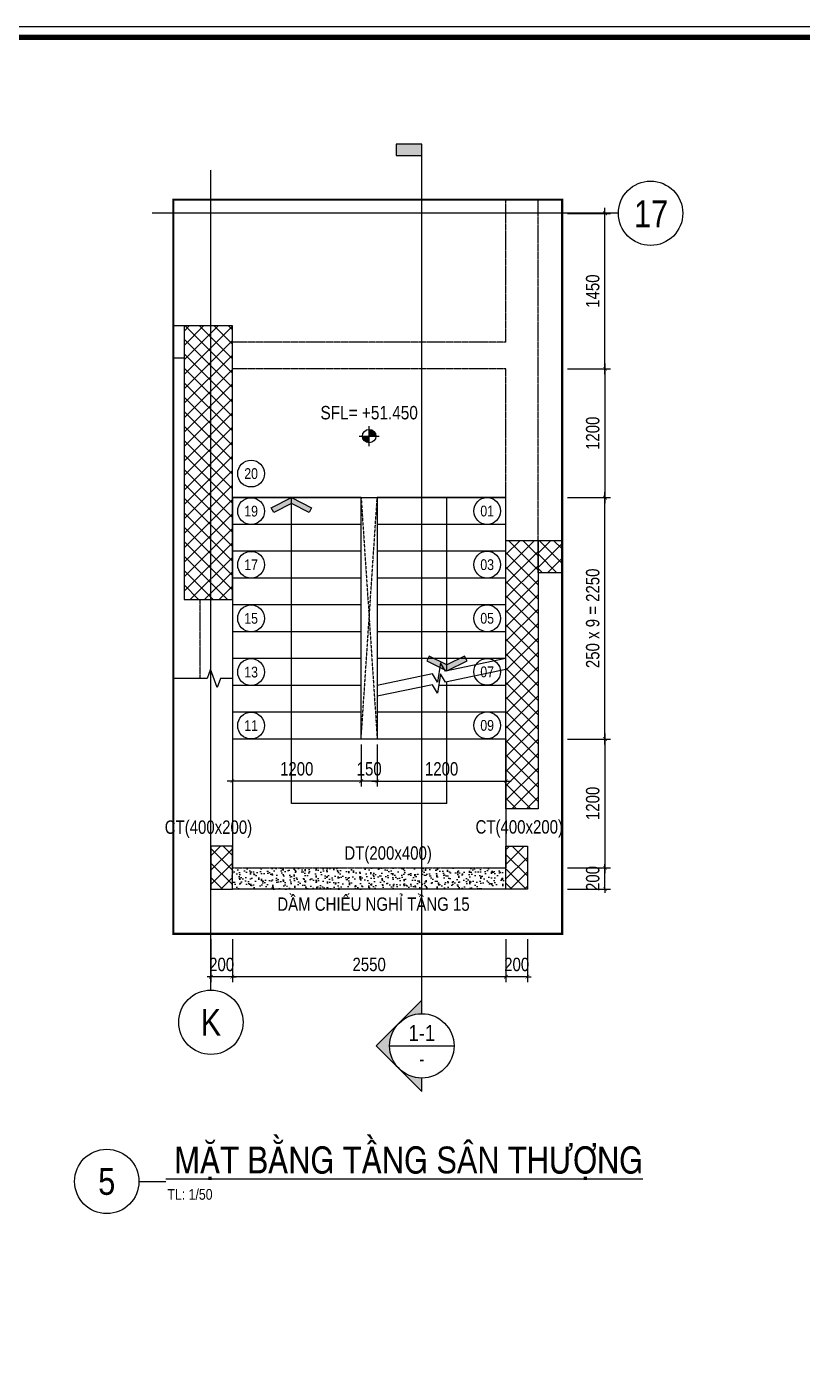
# Model space of a CAD drawing. Header units: millimetres. Extents: x 379264 to 1158416, y -283062 to 356890.
# Drawn here: x 930907 to 938138, y -14598 to -2202 of the extents above; entities that cross this region are included whole.
import ezdxf
from ezdxf.enums import TextEntityAlignment as Align

# ---------------------------------------------------------------- set-up
doc = ezdxf.new("R2010")
doc.units = ezdxf.units.MM
for name, pattern in [('BLOCK C - CHI TIET THANG 7 - 15T$0$$0$HIDDEN', [0.375, 0.25, -0.125]), ('BLOCK C - CHI TIET THANG 7 - 15T$0$HIDDEN', [0.375, 0.25, -0.125]), ('CENTER', [2, 1.25, -0.25, 0.25, -0.25]), ('HIDDEN', [9.525, 6.35, -3.175]), ('mb_loi thang 2-19 twa$0$Core 1A$0$Hidden10.5', [1.5, 1, -0.5])]:
    doc.linetypes.add(name, pattern=pattern)
for name, color, linetype in [('01PM. TEXT A', 3, 'Continuous'), ('02PM. TEXT B', 4, 'Continuous'), ('03PM. TEXT C', 1, 'Continuous'), ('04PM. THIN', 7, 'Continuous'), ('05PM. FRAME', 4, 'Continuous'), ('06PM. HIDDEN', 4, 'HIDDEN'), ('07PM. WACO', 6, 'Continuous'), ('11PM. DIM', 2, 'Continuous'), ('12PM. GRID', 8, 'CENTER'), ('13PM. HATCH', 8, 'Continuous'), ('BLOCK C - CHI TIET THANG 7 - 15T$0$Ghi chu ban ve', 3, 'Continuous'), ('BLOCK C - CHI TIET THANG 7 - 15T$0$Ky hieu Truc', 1, 'Continuous'), ('BLOCK C - CHI TIET THANG 7 - 15T$0$Number Step', 94, 'Continuous'), ('MB_Cot tang 1$0$Concrete Line', 6, 'Continuous'), ('mb_loi thang 2-19 twa$0$Opening Hidden', 154, 'mb_loi thang 2-19 twa$0$Core 1A$0$Hidden10.5')]:
    doc.layers.add(name, color=color, linetype=linetype)
doc.styles.add('[PMDC2013]STYLE', font='arial.ttf', dxfattribs={"width": 0.8})
doc.styles.add('BLOCK C - CHI TIET THANG 7 - 15T$0$$0$Title Block Bold', font='VHELVEB_0.TTF')
doc.styles.add('BLOCK C - CHI TIET THANG 7 - 15T$0$VNI-HelveC', font='VHELVCN_0.TTF')
doc.styles.add('BLOCK C - CHI TIET THANG 7 - 15T$0$VNI-HelveCB', font='VHELVCB_0.TTF')
doc.dimstyles.new('BLOCK A - CHI TIET THANG 1$0$Dim 50 (A1-A2)', dxfattribs={"dimscale": 50, "dimtxt": 2.5, "dimasz": 0.7, "dimexe": 1, "dimexo": 1, "dimgap": 1, "dimtad": 1, "dimdec": 0, "dimzin": 12, "dimdsep": 46, "dimtxsty": '[PMDC2013]STYLE', "dimblk": 'ARCHTICK', "dimcen": 0, "dimdle": 1, "dimclrd": 2, "dimclre": 2, "dimclrt": 4, "dimadec": 0, "dimazin": 0, "dimtfac": 1, "dimtdec": 0, "dimtix": 1, "dimtmove": 2, "dimatfit": 3, "dimldrblk": 'ARCHTICK', "dimfxl": 1, "dimtolj": 1, "dimtzin": 0, "dimarcsym": 0})

# ---------------------------------------------------------------- blocks, each defined once
blk = doc.blocks.new('*U939')
blk.add_hatch(color=256).paths.add_polyline_path([(-480, 16811), (-480, 16597), (0, 16597), (0, 16811)])
h = blk.add_hatch(color=256)
edge = h.paths.add_edge_path()
edge.add_line((0, 600), (0, 849))
edge.add_line((0, 849), (-849, 0))
edge.add_line((-849, 0), (0, -849))
edge.add_line((0, -849), (0, -600))
edge.add_arc((0, 0), 600, 90, 270, ccw=False)
at = {"linetype": 'BLOCK C - CHI TIET THANG 7 - 15T$0$$0$HIDDEN', "ltscale": 10}
blk.add_line((0, 600), (0, 16811), dxfattribs=at)
blk.add_line((-600, 0), (600, 0))
blk.add_lwpolyline([(-480, 16811), (-480, 16597), (0, 16597), (0, 16811)], close=True)
blk.add_lwpolyline([(0, 600), (0, 849), (-849, 0), (0, -849), (0, -600, -1)], format="xyb", close=True)
blk.add_circle((0, 0), 600)
at = {"style": 'BLOCK C - CHI TIET THANG 7 - 15T$0$$0$Title Block Bold', "flags": 8}
blk.add_attdef('VIEWNUMBER', text='', height=300, dxfattribs=at).set_placement((0, 0), align=Align.BOTTOM_CENTER)
blk.add_attdef('DRAWINGREFERENCE', text='', height=250, dxfattribs=at).set_placement((0, -120), align=Align.TOP_CENTER)
blk = doc.blocks.new('*U962')
at = {"layer": '13PM. HATCH'}
h = blk.add_hatch(dxfattribs=at)
h.set_pattern_fill('ANSI37', color=256, scale=30, style=0)
h.set_pattern_definition([(45, (50, -2250), (-67.352, 67.352), []), (135, (50, -2250), (-67.352, -67.352), [])])
h.paths.add_polyline_path([(-200, 150), (-200, -2400), (250, -2400), (250, 150)])
at = {"layer": '07PM. WACO'}
blk.add_lwpolyline([(-200, 150), (-200, -2400), (250, -2400), (250, 150)], close=True, dxfattribs=at)
blk = doc.blocks.new('*U963')
at = {"layer": '13PM. HATCH'}
h = blk.add_hatch(dxfattribs=at)
h.set_pattern_fill('ANSI37', color=256, scale=30, style=0)
h.set_pattern_definition([(45, (-2400, 3e-14), (-67.352, 67.352), []), (135, (-2400, 3e-14), (-67.352, -67.352), [])])
h.paths.add_polyline_path([(-2450, 150), (-2450, -150), (50, -150), (50, 150)])
at = {"layer": '07PM. WACO'}
blk.add_lwpolyline([(-2450, 150), (-2450, -150), (50, -150), (50, 150)], close=True, dxfattribs=at)
blk = doc.blocks.new('BLOCK C - CHI TIET THANG 7 - 15T$0$HTT-Grid')
at = {"layer": '05PM. FRAME', "linetype": 'ByBlock', "lineweight": -2}
blk.add_line((0, -2.5), (0, 0), dxfattribs=at)
blk.add_circle((0, -8.5), 6, dxfattribs=at)
at = {"layer": '03PM. TEXT C', "linetype": 'ByBlock', "lineweight": -2, "style": 'BLOCK C - CHI TIET THANG 7 - 15T$0$VNI-HelveC'}
blk.add_attdef('GRID', text='', height=5, dxfattribs=at).set_placement((0, -8.5), align=Align.MIDDLE)
blk = doc.blocks.new('_ArchTick')
at = {"color": 0, "linetype": 'ByBlock', "const_width": 0.15}
blk.add_lwpolyline([(-0.5, -0.5), (0.5, 0.5)], dxfattribs=at)
blk = doc.blocks.new('*D936')
at = {"layer": '11PM. DIM', "color": 2, "lineweight": -2, "transparency": 16777216}
for p, q in [((200, -6766), (200, -7166)), ((2750, -6766), (2750, -7166)), ((2800, -7116), (150, -7116))]:
    blk.add_line(p, q, dxfattribs=at)
at = {"layer": 'Defpoints', "color": 0, "transparency": 16777216}
for p in [(200, -6716), (2750, -6716), (200, -7116)]:
    blk.add_point(p, dxfattribs=at)
at = {"layer": '11PM. DIM', "color": 2, "lineweight": -2, "transparency": 16777216, "xscale": 35, "yscale": 35, "zscale": 35, "rotation": 180}
blk.add_blockref('_ArchTick', (200, -7116), dxfattribs=at)
at = {"layer": '11PM. DIM', "color": 2, "lineweight": -2, "transparency": 16777216, "xscale": 35, "yscale": 35, "zscale": 35}
blk.add_blockref('_ArchTick', (2750, -7116), dxfattribs=at)
at = {"layer": '11PM. DIM', "color": 4, "transparency": 16777216, "insert": (1475, -7002), "char_height": 125, "attachment_point": 5, "style": '[PMDC2013]STYLE'}
blk.add_mtext('\\A1;2550', dxfattribs=at)
blk = doc.blocks.new('*D937')
at = {"layer": '11PM. DIM', "color": 2, "lineweight": -2, "transparency": 16777216}
for p, q in [((0, -6766), (0, -7166)), ((200, -6766), (200, -7166)), ((0, -7116), (-35, -7116)), ((200, -7116), (0, -7116)), ((200, -7116), (235, -7116))]:
    blk.add_line(p, q, dxfattribs=at)
at = {"layer": 'Defpoints', "color": 0, "transparency": 16777216}
for p in [(0, -6716), (200, -6716), (0, -7116)]:
    blk.add_point(p, dxfattribs=at)
at = {"layer": '11PM. DIM', "color": 2, "lineweight": -2, "transparency": 16777216, "xscale": 35, "yscale": 35, "zscale": 35}
blk.add_blockref('_ArchTick', (0, -7116), dxfattribs=at)
at = {"layer": '11PM. DIM', "color": 2, "lineweight": -2, "transparency": 16777216, "xscale": 35, "yscale": 35, "zscale": 35, "rotation": 180}
blk.add_blockref('_ArchTick', (200, -7116), dxfattribs=at)
at = {"layer": '11PM. DIM', "color": 4, "transparency": 16777216, "insert": (100, -7002), "char_height": 125, "attachment_point": 5, "style": '[PMDC2013]STYLE'}
blk.add_mtext('\\A1;200', dxfattribs=at)
blk = doc.blocks.new('*D938')
at = {"layer": '11PM. DIM', "color": 2, "lineweight": -2, "transparency": 16777216}
for p, q in [((2750, -6766), (2750, -7166)), ((2950, -6766), (2950, -7166)), ((2750, -7116), (2715, -7116)), ((2950, -7116), (2750, -7116)), ((2950, -7116), (2985, -7116))]:
    blk.add_line(p, q, dxfattribs=at)
at = {"layer": 'Defpoints', "color": 0, "transparency": 16777216}
for p in [(2750, -6716), (2950, -6716), (2750, -7116)]:
    blk.add_point(p, dxfattribs=at)
at = {"layer": '11PM. DIM', "color": 2, "lineweight": -2, "transparency": 16777216, "xscale": 35, "yscale": 35, "zscale": 35}
blk.add_blockref('_ArchTick', (2750, -7116), dxfattribs=at)
at = {"layer": '11PM. DIM', "color": 2, "lineweight": -2, "transparency": 16777216, "xscale": 35, "yscale": 35, "zscale": 35, "rotation": 180}
blk.add_blockref('_ArchTick', (2950, -7116), dxfattribs=at)
at = {"layer": '11PM. DIM', "color": 4, "transparency": 16777216, "insert": (2850, -7002), "char_height": 125, "attachment_point": 5, "style": '[PMDC2013]STYLE'}
blk.add_mtext('\\A1;200', dxfattribs=at)
blk = doc.blocks.new('MB Ham 1$0$Arrow 60')
at = {"linetype": 'ByBlock', "lineweight": -2}
h = blk.add_hatch(color=0, dxfattribs=at)
h.paths.add_polyline_path([(1.88, 0.94), (1.65, 1.38), (0, 0.56), (-1.65, 1.38), (-1.88, 0.94), (0, 0)], flags=17)
h.paths.add_polyline_path([(1.65, 1.38), (1.88, 0.94), (0, 0), (-1.88, 0.94), (-1.65, 1.38), (0, 0.56)])
blk.add_hatch(color=0, dxfattribs=at).paths.add_polyline_path([(1.65, 1.38), (1.88, 0.94), (0, 0), (-1.88, 0.94), (-1.65, 1.38), (0, 0.56)])
at = {"color": 0, "linetype": 'ByBlock', "lineweight": -2}
blk.add_lwpolyline([(1.65, 1.38), (1.88, 0.94), (0, 0), (-1.88, 0.94), (-1.65, 1.38), (0, 0.56)], close=True, dxfattribs=at)
blk = doc.blocks.new('*D995')
at = {"layer": '11PM. DIM', "color": 2, "lineweight": -2, "transparency": 16777216}
for p, q in [((932825, -8893), (932825, -9286)), ((934025, -8893), (934025, -9286)), ((934075, -9236), (932775, -9236))]:
    blk.add_line(p, q, dxfattribs=at)
at = {"layer": 'Defpoints', "color": 0, "transparency": 16777216}
for p in [(932825, -8843), (934025, -8843), (932825, -9236)]:
    blk.add_point(p, dxfattribs=at)
at = {"layer": '11PM. DIM', "color": 2, "lineweight": -2, "transparency": 16777216, "xscale": 35, "yscale": 35, "zscale": 35, "rotation": 180}
blk.add_blockref('_ArchTick', (932825, -9236), dxfattribs=at)
at = {"layer": '11PM. DIM', "color": 2, "lineweight": -2, "transparency": 16777216, "xscale": 35, "yscale": 35, "zscale": 35}
blk.add_blockref('_ArchTick', (934025, -9236), dxfattribs=at)
at = {"layer": '11PM. DIM', "color": 4, "transparency": 16777216, "insert": (933425, -9122), "char_height": 125, "attachment_point": 5, "style": '[PMDC2013]STYLE'}
blk.add_mtext('\\A1;1200', dxfattribs=at)
blk = doc.blocks.new('*D996')
at = {"layer": '11PM. DIM', "color": 2, "lineweight": -2, "transparency": 16777216}
for p, q in [((934175, -8893), (934175, -9286)), ((935375, -8893), (935375, -9286)), ((934125, -9236), (935425, -9236))]:
    blk.add_line(p, q, dxfattribs=at)
at = {"layer": 'Defpoints', "color": 0, "transparency": 16777216}
for p in [(934175, -8843), (935375, -8843), (935375, -9236)]:
    blk.add_point(p, dxfattribs=at)
at = {"layer": '11PM. DIM', "color": 2, "lineweight": -2, "transparency": 16777216, "xscale": 35, "yscale": 35, "zscale": 35, "rotation": 180}
blk.add_blockref('_ArchTick', (934175, -9236), dxfattribs=at)
at = {"layer": '11PM. DIM', "color": 2, "lineweight": -2, "transparency": 16777216, "xscale": 35, "yscale": 35, "zscale": 35}
blk.add_blockref('_ArchTick', (935375, -9236), dxfattribs=at)
at = {"layer": '11PM. DIM', "color": 4, "transparency": 16777216, "insert": (934775, -9122), "char_height": 125, "attachment_point": 5, "style": '[PMDC2013]STYLE'}
blk.add_mtext('\\A1;1200', dxfattribs=at)
blk = doc.blocks.new('*D997')
at = {"layer": '11PM. DIM', "color": 2, "lineweight": -2, "transparency": 16777216}
for p, q in [((934025, -8893), (934025, -9286)), ((934175, -8893), (934175, -9286)), ((934025, -9236), (933990, -9236)), ((934175, -9236), (934025, -9236)), ((934175, -9236), (934210, -9236))]:
    blk.add_line(p, q, dxfattribs=at)
at = {"layer": 'Defpoints', "color": 0, "transparency": 16777216}
for p in [(934025, -8843), (934175, -8843), (934025, -9236)]:
    blk.add_point(p, dxfattribs=at)
at = {"layer": '11PM. DIM', "color": 2, "lineweight": -2, "transparency": 16777216, "xscale": 35, "yscale": 35, "zscale": 35}
blk.add_blockref('_ArchTick', (934025, -9236), dxfattribs=at)
at = {"layer": '11PM. DIM', "color": 2, "lineweight": -2, "transparency": 16777216, "xscale": 35, "yscale": 35, "zscale": 35, "rotation": 180}
blk.add_blockref('_ArchTick', (934175, -9236), dxfattribs=at)
at = {"layer": '11PM. DIM', "color": 4, "transparency": 16777216, "insert": (934100, -9122), "char_height": 125, "attachment_point": 5, "style": '[PMDC2013]STYLE'}
blk.add_mtext('\\A1;150', dxfattribs=at)
blk = doc.blocks.new('BLOCK C - CHI TIET THANG 7 - 15T$0$Number Step')
at = {"color": 0, "linetype": 'ByBlock'}
blk.add_circle((0, 0), 2.5, dxfattribs=at)
at = {"color": 0, "linetype": 'ByBlock', "lineweight": -2, "style": 'BLOCK C - CHI TIET THANG 7 - 15T$0$VNI-HelveCB'}
blk.add_attdef('TEXT', text='', height=2, dxfattribs=at).set_placement((0, 0), align=Align.MIDDLE)
blk = doc.blocks.new('BLOCK C - CHI TIET THANG 7 - 15T$0$HTT-Title')
at = {"lineweight": -2}
blk.add_line((6, 0), (11, 0), dxfattribs=at)
at = {"linetype": 'ByBlock', "lineweight": -2}
blk.add_circle((0, 0), 6, dxfattribs=at)
at = {"linetype": 'ByBlock', "lineweight": -2, "style": 'BLOCK C - CHI TIET THANG 7 - 15T$0$VNI-HelveCB'}
blk.add_attdef('DWG.NAME', text='', height=5, dxfattribs=at).set_placement((11, 0), align=Align.BOTTOM_LEFT)
blk.add_attdef('NUMBER', text='', height=5, dxfattribs=at).set_placement((0, 0), align=Align.MIDDLE_CENTER)
at = {"linetype": 'ByBlock', "lineweight": -2, "style": 'BLOCK C - CHI TIET THANG 7 - 15T$0$VNI-HelveC'}
blk.add_attdef('SCALE', text='', height=2, dxfattribs=at).set_placement((11.32, -1.41), align=Align.TOP_LEFT)
blk = doc.blocks.new('BLOCK C - CHI TIET THANG 7 - 15T$0$13123123213')
at = {"linetype": 'ByBlock'}
h = blk.add_hatch(color=0, dxfattribs=at)
h.paths.add_polyline_path([(0, 1), (0, 0), (1, 0, 0.414214)])
h.paths.add_polyline_path([(0, 0), (-1, 0, 0.414214), (0, -1)])
at = {"color": 0, "linetype": 'ByBlock'}
for p, q in [((-1.5, 0), (1.5, 0)), ((0, -1.5), (0, 1.5))]:
    blk.add_line(p, q, dxfattribs=at)
blk.add_circle((0, 0), 1, dxfattribs=at)
at = {"color": 0, "linetype": 'ByBlock', "lineweight": -2, "style": 'BLOCK C - CHI TIET THANG 7 - 15T$0$VNI-HelveC'}
for tag, p in [('TEXT1', (0, 10.5)), ('TEXT2', (0, 7)), ('TEXT3', (0, 3.5))]:
    blk.add_attdef(tag, text='', height=2, dxfattribs=at).set_placement(p, align=Align.MIDDLE_CENTER)
blk = doc.blocks.new('*D1010')
at = {"layer": '11PM. DIM', "color": 2, "lineweight": -2, "transparency": 16777216}
for p, q in [((936298, -10043), (936298, -10008)), ((935948, -10043), (936348, -10043)), ((936298, -10243), (936298, -10043)), ((935948, -10243), (936348, -10243)), ((936298, -10243), (936298, -10278))]:
    blk.add_line(p, q, dxfattribs=at)
at = {"layer": 'Defpoints', "color": 0, "transparency": 16777216}
for p in [(935898, -10043), (936298, -10043), (935898, -10243)]:
    blk.add_point(p, dxfattribs=at)
at = {"layer": '11PM. DIM', "color": 2, "lineweight": -2, "transparency": 16777216, "xscale": 35, "yscale": 35, "zscale": 35}
for p, rotation in [((936298, -10043), 270), ((936298, -10243), 90)]:
    blk.add_blockref('_ArchTick', p, dxfattribs=dict(at, rotation=rotation))
at = {"layer": '11PM. DIM', "color": 4, "transparency": 16777216, "insert": (936184, -10143), "char_height": 125, "attachment_point": 5, "rotation": 90, "style": '[PMDC2013]STYLE'}
blk.add_mtext('\\A1;200', dxfattribs=at)
blk = doc.blocks.new('*D1011')
at = {"layer": '11PM. DIM', "color": 2, "lineweight": -2, "transparency": 16777216}
for p, q in [((936298, -8893), (936298, -6543)), ((935948, -6593), (936348, -6593)), ((935948, -8843), (936348, -8843))]:
    blk.add_line(p, q, dxfattribs=at)
at = {"layer": 'Defpoints', "color": 0, "transparency": 16777216}
for p in [(935898, -6593), (936298, -6593), (935898, -8843)]:
    blk.add_point(p, dxfattribs=at)
at = {"layer": '11PM. DIM', "color": 2, "lineweight": -2, "transparency": 16777216, "xscale": 35, "yscale": 35, "zscale": 35}
for p, rotation in [((936298, -6593), 90), ((936298, -8843), 270)]:
    blk.add_blockref('_ArchTick', p, dxfattribs=dict(at, rotation=rotation))
at = {"layer": '11PM. DIM', "color": 4, "transparency": 16777216, "insert": (936184, -7718), "char_height": 125, "attachment_point": 5, "rotation": 90, "style": '[PMDC2013]STYLE'}
blk.add_mtext('\\A1;250 x 9 = 2250', dxfattribs=at)
blk = doc.blocks.new('*D1012')
at = {"layer": '11PM. DIM', "color": 2, "lineweight": -2, "transparency": 16777216}
for p, q in [((936298, -8793), (936298, -10093)), ((935948, -8843), (936348, -8843)), ((935948, -10043), (936348, -10043))]:
    blk.add_line(p, q, dxfattribs=at)
at = {"layer": 'Defpoints', "color": 0, "transparency": 16777216}
for p in [(935898, -8843), (935898, -10043), (936298, -10043)]:
    blk.add_point(p, dxfattribs=at)
at = {"layer": '11PM. DIM', "color": 2, "lineweight": -2, "transparency": 16777216, "xscale": 35, "yscale": 35, "zscale": 35}
for p, rotation in [((936298, -8843), 90), ((936298, -10043), 270)]:
    blk.add_blockref('_ArchTick', p, dxfattribs=dict(at, rotation=rotation))
at = {"layer": '11PM. DIM', "color": 4, "transparency": 16777216, "insert": (936184, -9443), "char_height": 125, "attachment_point": 5, "rotation": 90, "style": '[PMDC2013]STYLE'}
blk.add_mtext('\\A1;1200', dxfattribs=at)
blk = doc.blocks.new('*D1013')
at = {"layer": '11PM. DIM', "color": 2, "lineweight": -2, "transparency": 16777216}
for p, q in [((935948, -5393), (936348, -5393)), ((936298, -5343), (936298, -6643)), ((935948, -6593), (936348, -6593))]:
    blk.add_line(p, q, dxfattribs=at)
at = {"layer": 'Defpoints', "color": 0, "transparency": 16777216}
for p in [(935898, -5393), (935898, -6593), (936298, -6593)]:
    blk.add_point(p, dxfattribs=at)
at = {"layer": '11PM. DIM', "color": 2, "lineweight": -2, "transparency": 16777216, "xscale": 35, "yscale": 35, "zscale": 35}
for p, rotation in [((936298, -5393), 90), ((936298, -6593), 270)]:
    blk.add_blockref('_ArchTick', p, dxfattribs=dict(at, rotation=rotation))
at = {"layer": '11PM. DIM', "color": 4, "transparency": 16777216, "insert": (936184, -5993), "char_height": 125, "attachment_point": 5, "rotation": 90, "style": '[PMDC2013]STYLE'}
blk.add_mtext('\\A1;1200', dxfattribs=at)
blk = doc.blocks.new('*D1014')
at = {"layer": '11PM. DIM', "color": 2, "lineweight": -2, "transparency": 16777216}
for p, q in [((935948, -3943), (936348, -3943)), ((936298, -5443), (936298, -3893)), ((935948, -5393), (936348, -5393))]:
    blk.add_line(p, q, dxfattribs=at)
at = {"layer": 'Defpoints', "color": 0, "transparency": 16777216}
for p in [(935898, -3943), (936298, -3943), (935898, -5393)]:
    blk.add_point(p, dxfattribs=at)
at = {"layer": '11PM. DIM', "color": 2, "lineweight": -2, "transparency": 16777216, "xscale": 35, "yscale": 35, "zscale": 35}
for p, rotation in [((936298, -3943), 90), ((936298, -5393), 270)]:
    blk.add_blockref('_ArchTick', p, dxfattribs=dict(at, rotation=rotation))
at = {"layer": '11PM. DIM', "color": 4, "transparency": 16777216, "insert": (936184, -4668), "char_height": 125, "attachment_point": 5, "rotation": 90, "style": '[PMDC2013]STYLE'}
blk.add_mtext('\\A1;1450', dxfattribs=at)
blk = doc.blocks.new('CHG_XX_Khung ten')
blk.add_lwpolyline([(15, 579), (826, 579), (826, 15), (15, 15)], close=True)
at = {"color": 4, "linetype": 'Continuous', "const_width": 1}
blk.add_lwpolyline([(17, 577), (824, 577), (824, 17), (17, 17)], close=True, dxfattribs=at)
blk = doc.blocks.new('A$C3FE462B1')
at = {"layer": '13PM. HATCH'}
h = blk.add_hatch(dxfattribs=at)
h.set_pattern_fill('ANSI37', color=256, scale=30, style=0)
h.set_pattern_definition([(45, (-799449.21, 73304.61), (-67.351921, 67.351921), []), (135, (-799449.21, 73304.61), (-67.351921, -67.351921), [])])
h.paths.add_polyline_path([(3050, -3350), (3273.2, -3350), (3273.2, -3050), (3050, -3050)])
h = blk.add_hatch(dxfattribs=at)
h.set_pattern_fill('ANSI37', color=256, scale=30, angle=90, style=0)
h.set_pattern_definition([(135, (16200.39, -28150.02), (-67.35192, -67.35192), []), (225, (16200.39, -28150.02), (67.35192, -67.35192), [])])
h.paths.add_polyline_path([(0, -6300), (200, -6300), (200, -5900), (0, -5900)])
h = blk.add_hatch(dxfattribs=at)
h.set_pattern_fill('ANSI37', color=256, scale=30, angle=90, style=0)
h.set_pattern_definition([(135, (16202.54, -28150.02), (-67.35192, -67.35192), []), (225, (16202.54, -28150.02), (67.35192, -67.35192), [])])
h.paths.add_polyline_path([(2950.2, -6300), (2750.2, -6300), (2750.2, -5900), (2950.2, -5900)])
h = blk.add_hatch(dxfattribs=at)
h.set_pattern_fill('AR-SAND', color=256, scale=1.5, angle=-45, style=0)
h.set_pattern_definition([(352.5, (7357.404, 148275.5), (50.213023, 53.607202), [0, -57.912, 0, -64.77, 0, -61.9125]), (322.5, (7357.4, 148275.5), (123.70993, 28.35164), [0, -31.242, 0, -52.197, 0, -20.0025]), (282.5, (7324.267, 148308.64), (84.049847, -83.744974), [0, -19.05, 0, -68.58, 0, -89.535]), (272.5, (7324.27, 148308.64), (104.63262, -57.342166), [0, -9.525, 0, -44.958, 0, -51.435])])
h.paths.add_polyline_path([(198.2, -6100), (2748.2, -6100), (2748.2, -6300), (198.2, -6300)])
at = {"linetype": 'BLOCK C - CHI TIET THANG 7 - 15T$0$HIDDEN', "ltscale": 10, "const_width": 20}
blk.add_lwpolyline([(-350, 126.3), (3273.2, 126.3), (3273.2, -6715.7), (-350, -6715.7)], close=True, dxfattribs=at)
at = {"layer": '05PM. FRAME', "ltscale": 0.25}
blk.add_line((2750.2, -6300), (200, -6300), dxfattribs=at)
at = {"layer": '06PM. HIDDEN', "linetype": 'HIDDEN', "ltscale": 0.25}
blk.add_line((200, -6100), (2750.2, -6100), dxfattribs=at)
at = {"layer": '07PM. WACO'}
blk.add_lwpolyline([(3273.2, -3350), (3050, -3350), (3050, -3050), (3273.2, -3050)], dxfattribs=at)
for points in [[(0, -6300), (200, -6300), (200, -5900), (0, -5900)], [(2950.2, -6300), (2750.2, -6300), (2750.2, -5900), (2950.2, -5900)]]:
    blk.add_lwpolyline(points, close=True, dxfattribs=at)
at = {"layer": '12PM. GRID', "ltscale": 3}
for p, q in [((0, -7240.7), (0, 401.5)), ((3673.2, 0), (-546.7, 0))]:
    blk.add_line(p, q, dxfattribs=at)
at = {"layer": 'BLOCK C - CHI TIET THANG 7 - 15T$0$Ky hieu Truc'}
ref = blk.add_blockref('BLOCK C - CHI TIET THANG 7 - 15T$0$HTT-Grid', (3673.2, 0), dxfattribs=dict(at, xscale=50, yscale=50, zscale=50, rotation=90))
ref.add_attrib('GRID', '17', dxfattribs={"layer": '0', "linetype": 'ByBlock', "lineweight": -2, "height": 250, "style": 'BLOCK C - CHI TIET THANG 7 - 15T$0$VNI-HelveC'}).set_placement((4102.5, -4.3), align=Align.MIDDLE)
ref = blk.add_blockref('BLOCK C - CHI TIET THANG 7 - 15T$0$HTT-Grid', (0, -7115.7), dxfattribs=dict(at, xscale=50, yscale=50, zscale=50))
ref.add_attrib('GRID', 'K', dxfattribs={"layer": '0', "linetype": 'ByBlock', "lineweight": -2, "height": 250, "style": 'BLOCK C - CHI TIET THANG 7 - 15T$0$VNI-HelveC'}).set_placement((0, -7540.7), align=Align.MIDDLE)
at = {"layer": 'MB_Cot tang 1$0$Concrete Line'}
blk.add_blockref('*U962', (-50, -1200), dxfattribs=at)
at = {"layer": 'MB_Cot tang 1$0$Concrete Line', "xscale": -1, "rotation": 270}
blk.add_blockref('*U963', (2900, -3100), dxfattribs=at)
at = {"layer": '01PM. TEXT A', "style": '[PMDC2013]STYLE', "width": 0.8}
for s, p in [('CT(400x200)', (-430.6, -5784.1, 0)), ('DT(200x400)', (1244.2, -6025.1, 0))]:
    blk.add_text(s, height=125, dxfattribs=at).set_placement(p)
at = {"layer": '11PM. DIM'}
for base, p1, p2, picture, middle in [((0, -7115.7), (200, -6715.7), (0, -6715.7), '*D937', (100, -7001.9)), ((200, -7115.7), (2750, -6715.7), (200, -6715.7), '*D936', (1475, -7001.9)), ((2750, -7115.7), (2950, -6715.7), (2750, -6715.7), '*D938', (2850, -7001.9))]:
    dim = blk.add_linear_dim(base=base, p1=p1, p2=p2, angle=180, dimstyle='BLOCK A - CHI TIET THANG 1$0$Dim 50 (A1-A2)', dxfattribs=at)
    dim.commit()
    dim.dimension.update_dxf_attribs({"geometry": picture, "text_midpoint": middle})

msp = doc.modelspace()

# ---------------------------------------------------------------- linework, layer by layer
at = {"layer": '05PM. FRAME', "ltscale": 0.25}
for p, q in [((932824.99, -6592.68), (935374.99, -6592.68)), ((932824.94, -8842.68), (932824.94, -10042.68)), ((932824.99, -8842.68), (935374.99, -8842.68)), ((935374.94, -8842.68), (935374.94, -10042.68))]:
    msp.add_line(p, q, dxfattribs=at)
for points in [[(934024.99, -8842.68), (934024.99, -6592.69), (932824.99, -6592.69), (932824.99, -8842.68), (934024.99, -8842.68)], [(935374.99, -8092.68), (934811.56, -8210.06), (934763.45, -8132.38), (934737.29, -8313.24), (934689.18, -8235.56), (934174.99, -8342.68)], [(932825.44, -8277.32), (932713.6, -8277.32), (932682.35, -8363.18), (932619.85, -8191.46), (932588.6, -8277.32), (932274.99, -8277.32)], [(935374.99, -8194.83), (934811.56, -8312.21), (934763.45, -8234.53), (934737.29, -8415.38), (934689.18, -8337.7), (934174.99, -8444.83)]]:
    msp.add_lwpolyline(points, dxfattribs=at)
msp.add_lwpolyline([(935374.99, -8842.68), (935374.99, -6592.68), (934174.99, -6592.68), (934174.99, -8842.68)], close=True, dxfattribs=at)
at = {"layer": '06PM. HIDDEN', "linetype": 'HIDDEN', "ltscale": 0.25}
for p, q in [((935374.99, -5142.68), (935374.99, -3816.4)), ((935674.99, -6992.68), (935674.99, -3816.4)), ((932374.99, -4992.68), (932274.99, -4992.68)), ((935374.99, -5142.68), (932824.99, -5142.68)), ((932374.99, -5292.68), (932274.99, -5292.68)), ((935374.99, -5392.68), (932824.99, -5392.68)), ((935374.99, -6992.68), (935374.99, -5392.68)), ((932524.99, -8277.32), (932524.99, -7542.68))]:
    msp.add_line(p, q, dxfattribs=at)
at = {"layer": '13PM. HATCH'}
for p, q in [((933374.99, -9442.68), (933374.97, -6592.68)), ((934824.99, -8207.26), (934824.99, -6592.68)), ((934024.99, -6842.69), (932824.99, -6842.69)), ((935374.99, -6842.68), (934174.99, -6842.68)), ((934024.99, -7092.69), (932824.99, -7092.69)), ((935374.99, -7092.68), (934174.99, -7092.68)), ((934024.99, -7342.69), (932824.99, -7342.69)), ((935374.99, -7342.68), (934174.99, -7342.68)), ((934024.99, -7592.69), (932824.99, -7592.69)), ((935374.99, -7592.68), (934174.99, -7592.68)), ((934024.99, -7842.69), (932824.99, -7842.69)), ((935374.99, -7842.68), (934174.99, -7842.68)), ((934024.99, -8092.69), (932824.99, -8092.69)), ((935374.99, -8092.68), (934174.99, -8092.68)), ((934024.99, -8342.69), (932824.99, -8342.69)), ((935374.99, -8342.68), (934747.81, -8342.68)), ((934824.99, -9442.68), (934824.99, -8309.41)), ((934024.99, -8592.69), (932824.99, -8592.69)), ((935374.99, -8592.68), (934174.99, -8592.68)), ((934824.99, -9442.68), (933374.99, -9442.69))]:
    msp.add_line(p, q, dxfattribs=at)

# ---------------------------------------------------------------- block references
at = {"layer": '02PM. TEXT B'}
ref = msp.add_blockref('BLOCK C - CHI TIET THANG 7 - 15T$0$13123123213', (934099.99, -6019.67), dxfattribs=dict(at, xscale=62.5, yscale=62.5, zscale=62.5))
ref.add_attrib('TEXT3', 'SFL= +51.450', dxfattribs={"layer": '0', "color": 0, "linetype": 'ByBlock', "lineweight": -2, "height": 125, "style": 'BLOCK C - CHI TIET THANG 7 - 15T$0$VNI-HelveC'}).set_placement((934099.99, -5800.92), align=Align.MIDDLE_CENTER)
at = {"layer": '07PM. WACO'}
ref = msp.add_blockref('*U939', (934590.81, -11703.09), dxfattribs=dict(at, xscale=0.5, yscale=0.5, zscale=0.5))
ref.add_attrib('VIEWNUMBER', '1-1', dxfattribs={"layer": '0', "height": 150, "style": 'BLOCK C - CHI TIET THANG 7 - 15T$0$VNI-HelveCB'}).set_placement((934590.81, -11703.09), align=Align.BOTTOM_CENTER)
ref.add_attrib('DRAWINGREFERENCE', '-', dxfattribs={"layer": '0', "height": 125, "style": 'BLOCK C - CHI TIET THANG 7 - 15T$0$VNI-HelveCB'}).set_placement((934590.81, -11763.09), align=Align.TOP_CENTER)
at = {"layer": '12PM. GRID'}
msp.add_blockref('A$C3FE462B1', (932624.99, -3942.68), dxfattribs=at)
at = {"layer": '13PM. HATCH', "xscale": 100, "yscale": 100, "zscale": 100, "rotation": 180}
msp.add_blockref('MB Ham 1$0$Arrow 60', (933374.97, -6592.69), dxfattribs=at)
at = {"layer": '13PM. HATCH', "xscale": -100, "yscale": 100, "zscale": 100}
msp.add_blockref('MB Ham 1$0$Arrow 60', (934824.99, -8207.26), dxfattribs=at)
at = {"layer": 'BLOCK C - CHI TIET THANG 7 - 15T$0$Ghi chu ban ve'}
ref = msp.add_blockref('BLOCK C - CHI TIET THANG 7 - 15T$0$HTT-Title', (931654.18, -12966.56), dxfattribs=dict(at, xscale=50, yscale=50, zscale=50))
ref.add_attrib('NUMBER', '5', dxfattribs={"layer": '0', "color": 0, "linetype": 'ByBlock', "lineweight": -2, "height": 250, "style": 'BLOCK C - CHI TIET THANG 7 - 15T$0$VNI-HelveCB'}).set_placement((931654.18, -12966.56), align=Align.MIDDLE_CENTER)
ref.add_attrib('DWG.NAME', '%%u MAËT BAÈNG TAÀNG SAÂN THÖÔÏNG', dxfattribs={"layer": '0', "color": 3, "linetype": 'ByBlock', "lineweight": -2, "height": 250, "style": 'BLOCK C - CHI TIET THANG 7 - 15T$0$VNI-HelveCB'}).set_placement((932204.18, -12966.56), align=Align.BOTTOM_LEFT)
ref.add_attrib('SCALE', 'TL: 1/50', dxfattribs={"layer": '0', "color": 0, "linetype": 'ByBlock', "lineweight": -2, "height": 100, "style": 'BLOCK C - CHI TIET THANG 7 - 15T$0$VNI-HelveC'}).set_placement((932219.95, -13037.25), align=Align.TOP_LEFT)
at = {"layer": 'BLOCK C - CHI TIET THANG 7 - 15T$0$Number Step', "xscale": 50, "yscale": 50, "zscale": 50}
for p, values in [((932999.75, -6368.69), {'TEXT': '20'}), ((932999.75, -6718.69), {'TEXT': '19'}), ((935199.75, -6717.68), {'TEXT': '01'}), ((932999.75, -7218.69), {'TEXT': '17'}), ((935199.75, -7217.68), {'TEXT': '03'}), ((932999.75, -7718.69), {'TEXT': '15'}), ((935199.75, -7717.68), {'TEXT': '05'}), ((932999.75, -8218.69), {'TEXT': '13'}), ((935199.75, -8216.7), {'TEXT': '07'}), ((932999.75, -8717.68), {'TEXT': '11'}), ((935199.75, -8715.69), {'TEXT': '09'})]:
    msp.add_blockref('BLOCK C - CHI TIET THANG 7 - 15T$0$Number Step', p, dxfattribs=at).add_auto_attribs(values)

# ---------------------------------------------------------------- texts
at = {"layer": '01PM. TEXT A', "style": '[PMDC2013]STYLE', "width": 0.8}
for s, p in [('CT(400x200)', (935091.46, -9724.49, -0.01)), ('DẦM CHIẾU NGHỈ TẦNG 15', (933243.78, -10444.19, -0.01))]:
    msp.add_text(s, height=125, dxfattribs=at).set_placement(p)

# ---------------------------------------------------------------- dimensions: what is measured, and where the dimension line sits
at = {"layer": '11PM. DIM'}
for base, p1, p2, angle, picture, middle in [((936298.18, -3942.68), (935898.18, -5392.68), (935898.18, -3942.68), 90, '*D1014', (936184.36, -4667.68)), ((936298.18, -6592.68), (935898.18, -5392.68), (935898.18, -6592.68), 270, '*D1013', (936184.36, -5992.68)), ((936298.18, -10042.68), (935898.18, -8842.68), (935898.18, -10042.68), 270, '*D1012', (936184.36, -9442.68)), ((935375.03, -9235.81), (934174.99, -8842.7), (935375.03, -8842.7), 180, '*D996', (934775.01, -9121.99)), ((936298.18, -10042.68), (935898.18, -10242.68), (935898.18, -10042.68), 90, '*D1010', (936184.36, -10142.68))]:
    dim = msp.add_linear_dim(base=base, p1=p1, p2=p2, angle=angle, dimstyle='BLOCK A - CHI TIET THANG 1$0$Dim 50 (A1-A2)', dxfattribs=at)
    dim.commit()
    dim.dimension.update_dxf_attribs({"geometry": picture, "text_midpoint": middle})
dim = msp.add_linear_dim(base=(936298.18, -6592.68), p1=(935898.18, -8842.68), p2=(935898.18, -6592.68), angle=90, text='250 x 9 = <>', dimstyle='BLOCK A - CHI TIET THANG 1$0$Dim 50 (A1-A2)', dxfattribs=at)
dim.commit()
dim.dimension.update_dxf_attribs({"geometry": '*D1011', "text_midpoint": (936184.36, -7717.68)})
for base, p1, p2, picture, middle in [((932824.94, -9235.81), (934024.99, -8842.68), (932824.94, -8842.7), '*D995', (933424.97, -9121.99)), ((934024.99, -9235.81), (934174.99, -8842.7), (934024.99, -8842.68), '*D997', (934099.99, -9121.99))]:
    dim = msp.add_linear_dim(base=base, p1=p1, p2=p2, dimstyle='BLOCK A - CHI TIET THANG 1$0$Dim 50 (A1-A2)', dxfattribs=at)
    dim.commit()
    dim.dimension.update_dxf_attribs({"geometry": picture, "text_midpoint": middle})

# ---------------------------------------------------------------- next in the draw order: block references
at = {"layer": '04PM. THIN', "xscale": 50, "yscale": 50, "zscale": 50}
msp.add_blockref('CHG_XX_Khung ten', (904129.92, -31152.33), dxfattribs=at)

# ---------------------------------------------------------------- next in the draw order: linework, layer by layer
at = {"layer": 'mb_loi thang 2-19 twa$0$Opening Hidden', "color": 8}
for p, q in [((934024.99, -8842.68), (934174.99, -6592.68)), ((934024.99, -6592.69), (934174.99, -8842.68))]:
    msp.add_line(p, q, dxfattribs=at)

doc.saveas('drawing.dxf')
